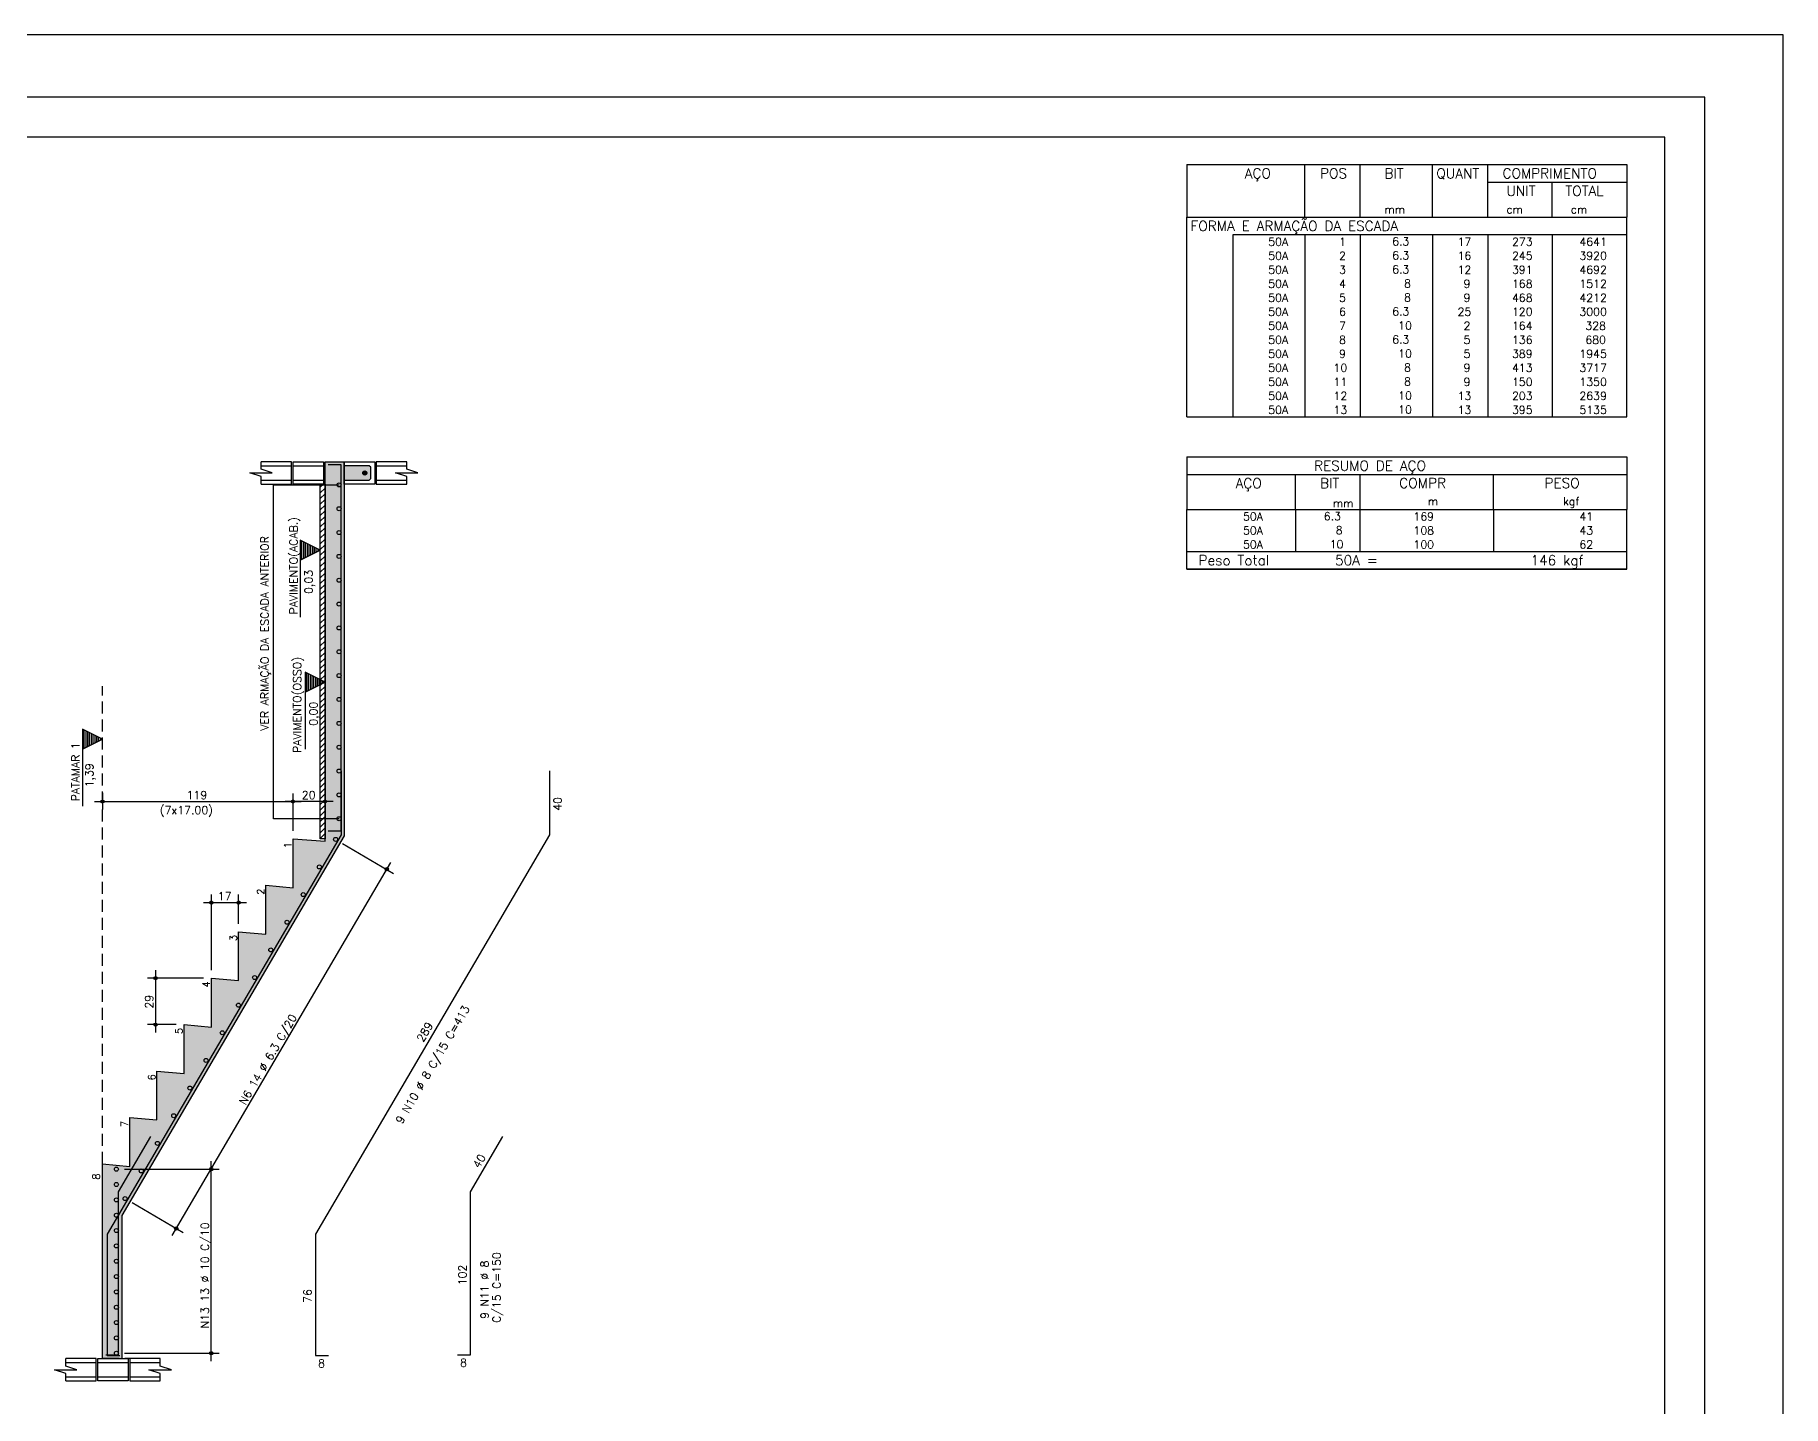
# Model space of a CAD drawing. Extents: x -1.9 to 86.1, y -1.6 to 61.
# Drawn here: x 42.37 to 86.05, y 26.71 to 60.95 of the extents above; entities that cross this region are included whole.
import ezdxf

# ---------------------------------------------------------------- set-up
doc = ezdxf.new("R2010")
doc.units = 0
doc.header["$MEASUREMENT"] = 0
doc.linetypes.add('ESTILO_TQS_0001', pattern=[0.45, 0.3, -0.15])
doc.linetypes.add('HIDDEN', pattern=[9.525, 6.35, -3.175])
doc.layers.get('Defpoints').update_dxf_attribs({"linetype": 'CONTINUOUS'})
for name, color, linetype in [('ARQ_FOLHA', 7, 'CONTINUOUS'), ('PENA_01', 1, 'CONTINUOUS'), ('PENA_02', 2, 'CONTINUOUS'), ('PENA_03', 3, 'CONTINUOUS'), ('PENA_04', 4, 'CONTINUOUS'), ('PENA_05', 5, 'CONTINUOUS'), ('PENA_10', 253, 'CONTINUOUS')]:
    doc.layers.add(name, color=color, linetype=linetype)
doc.styles.get("Standard").update_dxf_attribs({"font": 'ROMANS.SHX'})

msp = doc.modelspace()

# ---------------------------------------------------------------- linework, layer by layer
at = {"layer": 'ARQ_FOLHA', "color": 1}
for points in [[(0, 0), (84.1, 0), (84.1, 59.4), (0, 59.4)], [(2.5, 1), (83.1, 1), (83.1, 58.4), (2.5, 58.4)]]:
    msp.add_lwpolyline(points, close=True, dxfattribs=at)
at = {"layer": 'Defpoints', "color": 8, "linetype": 'HIDDEN', "ltscale": 100}
msp.add_lwpolyline([(-1.95, 60.95), (-1.95, -1.55), (86.05, -1.55), (86.05, 60.95)], close=True, dxfattribs=at)
at = {"layer": 'PENA_01', "linetype": 'ESTILO_TQS_0001'}
msp.add_line((44.06, 32.755), (44.06, 44.69), dxfattribs=at)
at = {"layer": 'PENA_01', "linetype": 'Continuous'}
for p, q in [((44.06, 42.023), (44.06, 41.608)), ((48.82, 41.075), (48.82, 42.008)), ((48.82, 41.075), (48.82, 42.008)), ((49.62, 41.724), (49.62, 42.008)), ((43.86, 41.808), (49.02, 41.808)), ((49.82, 41.808), (48.62, 41.808)), ((50.056, 40.761), (51.333, 40.013)), ((45.799, 30.969), (51.261, 40.286)), ((46.78, 37.595), (46.78, 39.483)), ((47.46, 38.755), (47.46, 39.483)), ((46.58, 39.283), (47.66, 39.283)), ((45.385, 37.595), (45.385, 36.035)), ((46.58, 37.395), (45.185, 37.395)), ((45.9, 36.235), (45.185, 36.235)), ((46.778, 27.829), (46.778, 32.825)), ((44.605, 32.625), (46.978, 32.625)), ((44.797, 31.789), (46.073, 31.041)), ((44.605, 28.029), (46.978, 28.029))]:
    msp.add_line(p, q, dxfattribs=at)
msp.add_lwpolyline([(44.476, 27.895), (44.06, 27.895), (44.06, 32.755), (44.74, 32.695), (44.74, 33.915), (45.42, 33.855), (45.42, 35.075), (46.1, 35.015), (46.1, 36.235), (46.78, 36.175), (46.78, 37.395), (47.46, 37.335), (47.46, 38.555), (48.14, 38.495), (48.14, 39.715), (48.82, 39.655), (48.82, 40.875), (49.62, 40.815), (49.62, 50.294), (50.1, 50.294), (50.1, 40.949), (44.54, 31.465), (44.54, 27.895)], dxfattribs=at)
at = {"layer": 'PENA_02', "linetype": 'Continuous'}
for p, q in [((71.151, 57.712), (71.151, 56.4)), ((71.151, 57.712), (82.151, 57.712)), ((74.101, 56.4), (74.101, 57.712)), ((75.481, 56.4), (75.481, 57.712)), ((77.291, 56.4), (77.291, 57.712)), ((78.671, 56.4), (78.671, 57.712)), ((82.151, 57.712), (82.151, 56.4)), ((78.671, 57.275), (82.151, 57.275)), ((80.281, 56.4), (80.281, 57.275)), ((71.151, 56.4), (82.151, 56.4)), ((71.151, 55.962), (71.151, 56.4)), ((71.151, 56.4), (82.151, 56.4)), ((82.151, 55.962), (82.151, 56.4)), ((71.151, 55.612), (71.151, 55.962)), ((82.151, 55.962), (72.301, 55.962)), ((72.301, 55.962), (72.301, 55.612)), ((74.101, 55.962), (74.101, 55.612)), ((75.481, 55.962), (75.481, 55.612)), ((77.291, 55.962), (77.291, 55.612)), ((78.671, 55.962), (78.671, 55.612)), ((80.281, 55.962), (80.281, 55.612)), ((82.151, 55.612), (82.151, 55.962)), ((71.151, 55.262), (71.151, 55.612)), ((72.301, 55.612), (72.301, 55.262)), ((74.101, 55.612), (74.101, 55.262)), ((75.481, 55.612), (75.481, 55.262)), ((77.291, 55.612), (77.291, 55.262)), ((78.671, 55.612), (78.671, 55.262)), ((80.281, 55.612), (80.281, 55.262)), ((82.151, 55.262), (82.151, 55.612)), ((71.151, 54.912), (71.151, 55.262)), ((72.301, 55.262), (72.301, 54.912)), ((74.101, 55.262), (74.101, 54.912)), ((75.481, 55.262), (75.481, 54.912)), ((77.291, 55.262), (77.291, 54.912)), ((78.671, 55.262), (78.671, 54.912)), ((80.281, 55.262), (80.281, 54.912)), ((82.151, 54.912), (82.151, 55.262)), ((71.151, 54.562), (71.151, 54.912)), ((72.301, 54.912), (72.301, 54.562)), ((74.101, 54.912), (74.101, 54.562)), ((75.481, 54.912), (75.481, 54.562)), ((77.291, 54.912), (77.291, 54.562)), ((78.671, 54.912), (78.671, 54.562)), ((80.281, 54.912), (80.281, 54.562)), ((82.151, 54.562), (82.151, 54.912)), ((71.151, 54.212), (71.151, 54.562)), ((71.151, 53.862), (71.151, 54.212)), ((72.301, 54.562), (72.301, 54.212)), ((72.301, 54.212), (72.301, 53.862)), ((74.101, 54.562), (74.101, 54.212)), ((74.101, 54.212), (74.101, 53.862)), ((75.481, 54.562), (75.481, 54.212)), ((75.481, 54.212), (75.481, 53.862)), ((77.291, 54.562), (77.291, 54.212)), ((77.291, 54.212), (77.291, 53.862)), ((78.671, 54.562), (78.671, 54.212)), ((78.671, 54.212), (78.671, 53.862)), ((80.281, 54.562), (80.281, 54.212)), ((80.281, 54.212), (80.281, 53.862)), ((82.151, 54.212), (82.151, 54.562)), ((82.151, 53.862), (82.151, 54.212)), ((71.151, 53.512), (71.151, 53.862)), ((72.301, 53.862), (72.301, 53.512)), ((74.101, 53.862), (74.101, 53.512)), ((75.481, 53.862), (75.481, 53.512)), ((77.291, 53.862), (77.291, 53.512)), ((78.671, 53.862), (78.671, 53.512)), ((80.281, 53.862), (80.281, 53.512)), ((82.151, 53.512), (82.151, 53.862)), ((71.151, 53.162), (71.151, 53.512)), ((72.301, 53.512), (72.301, 53.162)), ((74.101, 53.512), (74.101, 53.162)), ((75.481, 53.512), (75.481, 53.162)), ((77.291, 53.512), (77.291, 53.162)), ((78.671, 53.512), (78.671, 53.162)), ((80.281, 53.512), (80.281, 53.162)), ((82.151, 53.162), (82.151, 53.512)), ((71.151, 52.812), (71.151, 53.162)), ((72.301, 53.162), (72.301, 52.812)), ((74.101, 53.162), (74.101, 52.812)), ((75.481, 53.162), (75.481, 52.812)), ((77.291, 53.162), (77.291, 52.812)), ((78.671, 53.162), (78.671, 52.812)), ((80.281, 53.162), (80.281, 52.812)), ((82.151, 52.812), (82.151, 53.162)), ((71.151, 52.462), (71.151, 52.812)), ((71.151, 52.112), (71.151, 52.462)), ((72.301, 52.812), (72.301, 52.462)), ((72.301, 52.462), (72.301, 52.112)), ((74.101, 52.812), (74.101, 52.462)), ((74.101, 52.462), (74.101, 52.112)), ((75.481, 52.812), (75.481, 52.462)), ((75.481, 52.462), (75.481, 52.112)), ((77.291, 52.812), (77.291, 52.462)), ((77.291, 52.462), (77.291, 52.112)), ((78.671, 52.812), (78.671, 52.462)), ((78.671, 52.462), (78.671, 52.112)), ((80.281, 52.812), (80.281, 52.462)), ((80.281, 52.462), (80.281, 52.112)), ((82.151, 52.462), (82.151, 52.812)), ((82.151, 52.112), (82.151, 52.462)), ((71.151, 51.762), (71.151, 52.112)), ((72.301, 52.112), (72.301, 51.762)), ((74.101, 52.112), (74.101, 51.762)), ((75.481, 52.112), (75.481, 51.762)), ((77.291, 52.112), (77.291, 51.762)), ((78.671, 52.112), (78.671, 51.762)), ((80.281, 52.112), (80.281, 51.762)), ((82.151, 51.762), (82.151, 52.112)), ((71.151, 51.412), (71.151, 51.762)), ((72.301, 51.762), (72.301, 51.412)), ((74.101, 51.762), (74.101, 51.412)), ((75.481, 51.762), (75.481, 51.412)), ((77.291, 51.762), (77.291, 51.412)), ((78.671, 51.762), (78.671, 51.412)), ((80.281, 51.762), (80.281, 51.412)), ((82.151, 51.412), (82.151, 51.762)), ((71.151, 51.412), (82.151, 51.412)), ((71.151, 50.412), (71.151, 49.1)), ((71.151, 50.412), (82.151, 50.412)), ((82.151, 50.412), (82.151, 49.1)), ((71.151, 49.975), (82.151, 49.975)), ((73.871, 49.1), (73.871, 49.975)), ((75.481, 49.1), (75.481, 49.975)), ((78.816, 49.1), (78.816, 49.975)), ((71.151, 49.1), (82.151, 49.1)), ((71.151, 48.75), (71.151, 49.1)), ((73.871, 49.1), (73.871, 48.75)), ((75.481, 48.75), (75.481, 49.1)), ((78.816, 49.1), (78.816, 48.75)), ((82.151, 48.75), (82.151, 49.1)), ((71.151, 48.4), (71.151, 48.75)), ((73.871, 48.75), (73.871, 48.4)), ((75.481, 48.4), (75.481, 48.75)), ((78.816, 48.75), (78.816, 48.4)), ((82.151, 48.4), (82.151, 48.75)), ((71.151, 48.05), (71.151, 48.4)), ((71.151, 48.05), (82.151, 48.05)), ((71.151, 47.612), (71.151, 48.05)), ((71.151, 48.05), (82.151, 48.05)), ((73.871, 48.4), (73.871, 48.05)), ((75.481, 48.05), (75.481, 48.4)), ((78.816, 48.4), (78.816, 48.05)), ((82.151, 48.05), (82.151, 48.4)), ((82.151, 47.612), (82.151, 48.05)), ((82.151, 47.612), (71.151, 47.612)), ((71.151, 47.612), (82.151, 47.612))]:
    msp.add_line(p, q, dxfattribs=at)
for points in [[(48.02, 49.734), (48.02, 49.92), (47.74, 50.014), (48.3, 50.014), (48.02, 50.107), (48.02, 50.294)], [(51.66, 49.734), (51.66, 49.92), (51.38, 50.014), (51.94, 50.014), (51.66, 50.107), (51.66, 50.294)], [(43.14, 27.335), (43.14, 27.522), (42.86, 27.615), (43.42, 27.615), (43.14, 27.708), (43.14, 27.895)], [(45.5, 27.335), (45.5, 27.522), (45.22, 27.615), (45.78, 27.615), (45.5, 27.708), (45.5, 27.895)]]:
    msp.add_lwpolyline(points, dxfattribs=at)
for centre, radius in [((44.06, 41.808), 0.04), ((44.06, 41.808), 0.02), ((48.82, 41.808), 0.04), ((48.82, 41.808), 0.04), ((48.82, 41.808), 0.02), ((48.82, 41.808), 0.02), ((49.62, 41.808), 0.04), ((49.62, 41.808), 0.02), ((51.16, 40.114), 0.0416), ((51.16, 40.114), 0.0208), ((46.78, 39.283), 0.04), ((47.46, 39.283), 0.04), ((46.78, 39.283), 0.02), ((47.46, 39.283), 0.02), ((45.385, 37.395), 0.04), ((45.385, 37.395), 0.02), ((45.385, 36.235), 0.04), ((45.385, 36.235), 0.02), ((46.778, 32.625), 0.0416), ((46.778, 32.625), 0.0208), ((45.901, 31.142), 0.0416), ((45.901, 31.142), 0.0208), ((46.778, 28.029), 0.0416), ((46.778, 28.029), 0.0208)]:
    msp.add_circle(centre, radius, dxfattribs=at)
at = {"layer": 'PENA_03', "linetype": 'Continuous'}
for p, q in [((48.78, 50.294), (48.02, 50.294)), ((48.78, 49.734), (48.78, 50.294)), ((51.66, 50.294), (50.9, 50.294)), ((50.9, 50.294), (50.9, 49.734)), ((48.02, 50.194), (48.78, 50.194)), ((48.02, 49.834), (48.78, 49.834)), ((48.82, 50.194), (49.58, 50.194)), ((48.82, 49.834), (49.58, 49.834)), ((50.9, 50.194), (51.66, 50.194)), ((50.9, 49.834), (51.66, 49.834)), ((48.02, 49.734), (48.78, 49.734)), ((48.335, 41.377), (48.335, 49.715)), ((48.335, 49.715), (49.97, 49.715)), ((49.5, 49.654), (49.579, 49.734)), ((49.5, 49.513), (49.62, 49.633)), ((49.5, 49.372), (49.62, 49.492)), ((50.9, 49.734), (51.66, 49.734)), ((49.5, 49.23), (49.62, 49.35)), ((49.5, 49.089), (49.62, 49.209)), ((49.5, 48.947), (49.62, 49.067)), ((49.5, 48.806), (49.62, 48.926)), ((49.5, 48.665), (49.62, 48.785)), ((49.5, 48.523), (49.62, 48.643)), ((49.5, 48.382), (49.62, 48.502)), ((49, 48.33), (49, 46.41)), ((49.5, 48.08), (49, 48.33)), ((49.5, 48.08), (49, 47.83)), ((49.044, 47.853), (49.044, 48.308)), ((49.089, 47.875), (49.089, 48.286)), ((49.134, 47.897), (49.134, 48.264)), ((49.178, 47.92), (49.178, 48.241)), ((49.223, 47.942), (49.223, 48.219)), ((49.267, 47.964), (49.267, 48.197)), ((49.312, 47.987), (49.312, 48.174)), ((49.356, 48.009), (49.356, 48.152)), ((49.401, 48.031), (49.401, 48.13)), ((49.446, 48.053), (49.446, 48.108)), ((49.5, 48.24), (49.62, 48.36)), ((49.5, 48.099), (49.62, 48.219)), ((49.5, 47.957), (49.62, 48.077)), ((49.5, 47.816), (49.62, 47.936)), ((49.5, 47.675), (49.62, 47.795)), ((49.5, 47.533), (49.62, 47.653)), ((49.5, 47.392), (49.62, 47.512)), ((49.5, 47.25), (49.62, 47.37)), ((49.5, 47.109), (49.62, 47.229)), ((49.5, 46.967), (49.62, 47.087)), ((49.5, 46.826), (49.62, 46.946)), ((49.5, 46.685), (49.62, 46.805)), ((49.5, 46.543), (49.62, 46.663)), ((49.5, 46.402), (49.62, 46.522)), ((49.5, 46.26), (49.62, 46.38)), ((49.5, 46.119), (49.62, 46.239)), ((49.5, 45.978), (49.62, 46.098)), ((49.5, 45.836), (49.62, 45.956)), ((49.5, 45.695), (49.62, 45.815)), ((49.5, 45.553), (49.62, 45.673)), ((49.5, 45.412), (49.62, 45.532)), ((49.12, 45.038), (49.12, 43.118)), ((49.62, 44.788), (49.12, 45.038)), ((49.164, 44.561), (49.164, 45.016)), ((49.209, 44.583), (49.209, 44.994)), ((49.5, 45.27), (49.62, 45.39)), ((49.5, 45.129), (49.62, 45.249)), ((49.5, 44.988), (49.62, 45.108)), ((49.62, 44.788), (49.12, 44.538)), ((49.254, 44.605), (49.254, 44.971)), ((49.298, 44.628), (49.298, 44.949)), ((49.343, 44.65), (49.343, 44.927)), ((49.387, 44.672), (49.387, 44.905)), ((49.432, 44.694), (49.432, 44.882)), ((49.476, 44.717), (49.476, 44.86)), ((49.5, 44.846), (49.62, 44.966)), ((49.5, 44.705), (49.62, 44.825)), ((49.5, 44.563), (49.62, 44.683)), ((49.521, 44.739), (49.521, 44.838)), ((49.566, 44.761), (49.566, 44.815)), ((49.5, 44.422), (49.62, 44.542)), ((49.5, 44.28), (49.62, 44.4)), ((49.5, 44.139), (49.62, 44.259)), ((49.5, 43.998), (49.62, 44.118)), ((49.5, 43.856), (49.62, 43.976)), ((49.5, 43.715), (49.62, 43.835)), ((49.5, 43.573), (49.62, 43.693)), ((43.56, 43.612), (43.56, 41.692)), ((44.06, 43.362), (43.56, 43.612)), ((44.06, 43.362), (43.56, 43.112)), ((43.604, 43.134), (43.604, 43.59)), ((43.649, 43.157), (43.649, 43.568)), ((43.694, 43.179), (43.694, 43.545)), ((43.738, 43.201), (43.738, 43.523)), ((43.783, 43.224), (43.783, 43.501)), ((43.827, 43.246), (43.827, 43.478)), ((43.872, 43.268), (43.872, 43.456)), ((43.916, 43.291), (43.916, 43.434)), ((43.961, 43.313), (43.961, 43.412)), ((44.006, 43.335), (44.006, 43.389)), ((49.5, 43.432), (49.62, 43.552)), ((49.5, 43.291), (49.62, 43.411)), ((49.5, 43.149), (49.62, 43.269)), ((49.5, 43.008), (49.62, 43.128)), ((49.5, 42.866), (49.62, 42.986)), ((49.5, 42.725), (49.62, 42.845)), ((49.5, 42.583), (49.62, 42.703)), ((49.5, 42.442), (49.62, 42.562)), ((49.5, 42.301), (49.62, 42.421)), ((49.5, 42.159), (49.62, 42.279)), ((49.5, 42.018), (49.62, 42.138)), ((49.5, 41.876), (49.62, 41.996)), ((49.5, 41.735), (49.62, 41.855)), ((49.5, 41.593), (49.62, 41.713)), ((49.5, 41.452), (49.62, 41.572)), ((49.97, 41.377), (48.335, 41.377)), ((49.5, 41.311), (49.62, 41.431)), ((49.5, 41.169), (49.62, 41.289)), ((49.5, 41.028), (49.62, 41.148)), ((49.5, 40.886), (49.62, 41.006)), ((43.9, 27.895), (43.14, 27.895)), ((43.14, 27.795), (43.9, 27.795)), ((43.9, 27.335), (43.9, 27.895)), ((43.94, 27.795), (44.7, 27.795)), ((45.38, 27.894), (44.62, 27.894)), ((45.5, 27.895), (44.74, 27.895)), ((44.74, 27.895), (44.74, 27.335)), ((44.74, 27.795), (45.5, 27.795)), ((43.14, 27.435), (43.9, 27.435)), ((43.14, 27.335), (43.9, 27.335)), ((43.94, 27.435), (44.7, 27.435)), ((44.74, 27.435), (45.5, 27.435)), ((44.74, 27.335), (45.5, 27.335))]:
    msp.add_line(p, q, dxfattribs=at)
for points in [[(49.58, 50.294), (49.58, 49.734), (48.82, 49.734), (48.82, 50.294), (49.58, 50.294)], [(50.86, 50.294), (50.86, 49.734), (50.1, 49.734), (50.1, 50.294), (50.86, 50.294)], [(50.1, 49.834), (50.72, 49.834), (50.76, 49.874), (50.76, 50.154), (50.72, 50.194), (50.1, 50.194)], [(50.613, 49.961), (50.603, 49.962), (50.593, 49.966), (50.584, 49.971), (50.576, 49.978), (50.57, 49.986), (50.566, 49.996), (50.564, 50.006), (50.564, 50.016), (50.566, 50.027), (50.57, 50.036), (50.576, 50.045), (50.584, 50.052), (50.593, 50.057), (50.603, 50.06), (50.613, 50.061), (50.624, 50.06), (50.634, 50.057), (50.643, 50.052), (50.65, 50.045), (50.657, 50.036), (50.661, 50.027), (50.663, 50.016), (50.663, 50.006), (50.661, 49.996), (50.657, 49.986), (50.65, 49.978), (50.643, 49.971), (50.634, 49.966), (50.624, 49.962), (50.613, 49.961)], [(49.62, 40.875), (49.5, 40.875), (49.5, 49.734), (49.62, 49.734), (49.62, 40.875)], [(49, 47.83), (49.5, 48.08), (49, 48.33), (49, 47.83)], [(49.12, 44.538), (49.62, 44.788), (49.12, 45.038), (49.12, 44.538)], [(43.56, 43.112), (44.06, 43.362), (43.56, 43.612), (43.56, 43.112)], [(44.7, 27.895), (44.7, 27.335), (43.94, 27.335), (43.94, 27.895), (44.7, 27.895)]]:
    msp.add_lwpolyline(points, dxfattribs=at)
for centre in [(50.613, 50.011), (49.97, 49.715), (49.97, 49.119), (49.97, 48.524), (49.97, 47.928), (49.97, 47.333), (49.97, 46.737), (49.97, 46.141), (49.97, 45.546), (49.97, 44.95), (49.97, 44.355), (49.97, 43.759), (49.97, 43.163), (49.97, 42.568), (49.97, 41.972), (49.97, 41.377), (49.884, 40.862), (49.479, 40.172), (49.075, 39.482), (48.67, 38.792), (48.265, 38.101), (47.861, 37.411), (47.456, 36.721), (47.052, 36.031), (46.647, 35.341), (46.242, 34.651), (45.838, 33.961), (45.433, 33.27), (44.405, 32.625), (45.029, 32.58), (44.405, 32.242), (44.405, 31.859), (44.624, 31.89), (44.405, 31.475), (44.405, 31.093), (44.405, 30.709), (44.405, 30.327), (44.405, 29.943), (44.405, 29.561), (44.405, 29.176), (44.405, 28.795), (44.405, 28.41), (44.405, 28.029)]:
    msp.add_circle(centre, 0.05, dxfattribs=at)
for points in [[(50.613, 49.961), (50.564, 50.016), (50.566, 50.027)], [(50.613, 49.961), (50.564, 50.006), (50.564, 50.016)], [(50.613, 49.961), (50.566, 49.996), (50.564, 50.006)], [(50.613, 49.961), (50.566, 50.027), (50.57, 50.036)], [(50.613, 49.961), (50.57, 49.986), (50.566, 49.996)], [(50.613, 49.961), (50.57, 50.036), (50.576, 50.045)], [(50.613, 49.961), (50.576, 49.978), (50.57, 49.986)], [(50.613, 49.961), (50.576, 50.045), (50.584, 50.052)], [(50.613, 49.961), (50.584, 49.971), (50.576, 49.978)], [(50.613, 49.961), (50.584, 50.052), (50.593, 50.057)], [(50.613, 49.961), (50.593, 49.966), (50.584, 49.971)], [(50.613, 49.961), (50.593, 50.057), (50.603, 50.06)], [(50.613, 49.961), (50.603, 49.962), (50.593, 49.966)], [(50.613, 49.961), (50.603, 50.06), (50.613, 50.061)], [(50.613, 49.961), (50.613, 50.061), (50.624, 50.06)], [(50.613, 49.961), (50.624, 50.06), (50.634, 50.057)], [(50.613, 49.961), (50.634, 50.057), (50.643, 50.052)], [(50.613, 49.961), (50.643, 50.052), (50.65, 50.045)], [(50.613, 49.961), (50.65, 50.045), (50.657, 50.036)], [(50.613, 49.961), (50.657, 50.036), (50.661, 50.027)], [(50.613, 49.961), (50.661, 50.027), (50.663, 50.016)], [(50.613, 49.961), (50.663, 50.016), (50.663, 50.006)], [(50.613, 49.961), (50.663, 50.006), (50.661, 49.996)], [(50.613, 49.961), (50.661, 49.996), (50.657, 49.986)], [(50.613, 49.961), (50.657, 49.986), (50.65, 49.978)], [(50.613, 49.961), (50.65, 49.978), (50.643, 49.971)], [(50.613, 49.961), (50.643, 49.971), (50.634, 49.966)], [(50.613, 49.961), (50.634, 49.966), (50.624, 49.962)], [(50.613, 49.961), (50.624, 49.962), (50.613, 49.961)]]:
    msp.add_solid(points, dxfattribs=at)
at = {"layer": 'PENA_05', "linetype": 'Continuous'}
for p, q in [((50.02, 50.214), (49.7, 50.214)), ((50.02, 41.073), (50.02, 50.214)), ((50.02, 42.576), (50.02, 40.976)), ((55.232, 42.576), (55.232, 40.976)), ((49.7, 41.073), (50.02, 41.073)), ((50.02, 40.976), (44.172, 31)), ((55.232, 40.976), (49.384, 31)), ((44.46, 32.06), (45.269, 33.441)), ((53.253, 32.06), (54.062, 33.441)), ((44.46, 27.991), (44.46, 32.06)), ((53.253, 27.991), (53.253, 32.06)), ((44.172, 31), (44.172, 27.975)), ((49.384, 31), (49.384, 27.975)), ((44.14, 27.991), (44.46, 27.991)), ((44.172, 27.975), (44.492, 27.975)), ((49.384, 27.975), (49.704, 27.975)), ((52.933, 27.991), (53.253, 27.991))]:
    msp.add_line(p, q, dxfattribs=at)
at = {"layer": 'PENA_10', "linetype": 'Continuous'}
for points in [[(50.1, 40.949), (49.62, 40.815), (49.62, 50.294)], [(50.1, 40.949), (49.62, 50.294), (50.1, 50.294)], [(50.1, 50.194), (50.1, 49.834), (50.72, 49.834)], [(50.1, 50.194), (50.72, 49.834), (50.76, 49.874)], [(50.1, 50.194), (50.76, 49.874), (50.76, 50.154)], [(50.1, 50.194), (50.76, 50.154), (50.72, 50.194)], [(50.1, 50.194), (50.72, 50.194), (50.1, 50.194)], [(44.54, 31.465), (44.74, 32.695), (50.1, 40.949)], [(50.1, 40.949), (44.74, 32.695), (45.42, 33.855)], [(50.1, 40.949), (45.42, 33.855), (46.1, 35.015)], [(50.1, 40.949), (46.1, 35.015), (46.78, 36.175)], [(50.1, 40.949), (46.78, 36.175), (47.46, 37.335)], [(50.1, 40.949), (47.46, 37.335), (48.14, 38.495)], [(50.1, 40.949), (48.14, 38.495), (48.82, 39.655)], [(50.1, 40.949), (48.82, 39.655), (49.62, 40.815)], [(49.62, 40.815), (48.82, 39.655), (48.82, 40.875)], [(48.82, 39.655), (48.14, 38.495), (48.14, 39.715)], [(48.14, 38.495), (47.46, 37.335), (47.46, 38.555)], [(47.46, 37.335), (46.78, 36.175), (46.78, 37.395)], [(46.78, 36.175), (46.1, 35.015), (46.1, 36.235)], [(46.1, 35.015), (45.42, 33.855), (45.42, 35.075)], [(45.42, 33.855), (44.74, 32.695), (44.74, 33.915)], [(44.54, 31.465), (44.06, 27.895), (44.06, 32.755)], [(44.54, 31.465), (44.06, 32.755), (44.74, 32.695)], [(44.54, 31.465), (44.54, 27.895), (44.06, 27.895)]]:
    msp.add_solid(points, dxfattribs=at)

# ---------------------------------------------------------------- texts
at = {"layer": 'PENA_02', "linetype": 'Continuous'}
for s, height, p in [('AÇO', 0.25, (72.601, 57.369)), ('POS', 0.25, (74.481, 57.369)), ('BIT', 0.25, (76.091, 57.369)), ('QUANT', 0.25, (77.388, 57.369)), ('COMPRIMENTO', 0.25, (79.041, 57.369)), ('UNIT', 0.25, (79.138, 56.931)), ('TOTAL', 0.25, (80.611, 56.931)), ('FORMA E ARMAÇÃO DA ESCADA ', 0.25, (71.247, 56.056)), ('mm', 0.2, (76.091, 56.494)), ('cm', 0.2, (79.138, 56.494)), ('cm', 0.2, (80.748, 56.494)), ('     50A', 0.2, (72.441, 55.687)), ('     50A', 0.2, (72.441, 55.337)), ('  2', 0.2, (74.681, 55.337)), ('  1', 0.2, (74.681, 55.687)), ('    6.3', 0.2, (75.688, 55.694)), ('    6.3', 0.2, (75.688, 55.344)), ('   17', 0.2, (77.471, 55.687)), ('   16', 0.2, (77.471, 55.337)), ('    273', 0.2, (78.681, 55.687)), ('    245', 0.2, (78.681, 55.337)), ('   4641', 0.2, (80.515, 55.687)), ('   3920', 0.2, (80.515, 55.337)), ('     50A', 0.2, (72.441, 54.987)), ('  3', 0.2, (74.681, 54.987)), ('    6.3', 0.2, (75.688, 54.994)), ('   12', 0.2, (77.471, 54.987)), ('    391', 0.2, (78.681, 54.987)), ('   4692', 0.2, (80.515, 54.987)), ('     50A', 0.2, (72.441, 54.637)), ('  4', 0.2, (74.681, 54.637)), ('      8', 0.2, (75.688, 54.644)), ('    9', 0.2, (77.471, 54.637)), ('    168', 0.2, (78.681, 54.637)), ('   1512', 0.2, (80.515, 54.637)), ('     50A', 0.2, (72.441, 54.287)), ('  5', 0.2, (74.681, 54.287)), ('      8', 0.2, (75.688, 54.294)), ('    9', 0.2, (77.471, 54.287)), ('    468', 0.2, (78.681, 54.287)), ('   4212', 0.2, (80.515, 54.287)), ('     50A', 0.2, (72.441, 53.937)), ('     50A', 0.2, (72.441, 53.587)), ('  7', 0.2, (74.681, 53.587)), ('  6', 0.2, (74.681, 53.937)), ('    6.3', 0.2, (75.688, 53.944)), ('     10', 0.2, (75.688, 53.594)), ('   25', 0.2, (77.471, 53.937)), ('    2', 0.2, (77.471, 53.587)), ('    120', 0.2, (78.681, 53.937)), ('    164', 0.2, (78.681, 53.587)), ('   3000', 0.2, (80.515, 53.937)), ('    328', 0.2, (80.515, 53.587)), ('     50A', 0.2, (72.441, 53.237)), ('  8', 0.2, (74.681, 53.237)), ('    6.3', 0.2, (75.688, 53.244)), ('    5', 0.2, (77.471, 53.237)), ('    136', 0.2, (78.681, 53.237)), ('    680', 0.2, (80.515, 53.237)), ('     50A', 0.2, (72.441, 52.887)), ('  9', 0.2, (74.681, 52.887)), ('     10', 0.2, (75.688, 52.894)), ('    5', 0.2, (77.471, 52.887)), ('    389', 0.2, (78.681, 52.887)), ('   1945', 0.2, (80.515, 52.887)), ('     50A', 0.2, (72.441, 52.537)), (' 10', 0.2, (74.681, 52.537)), ('      8', 0.2, (75.688, 52.544)), ('    9', 0.2, (77.471, 52.537)), ('    413', 0.2, (78.681, 52.537)), ('   3717', 0.2, (80.515, 52.537)), ('     50A', 0.2, (72.441, 52.187)), ('     50A', 0.2, (72.441, 51.837)), (' 11', 0.2, (74.681, 52.187)), (' 12', 0.2, (74.681, 51.837)), ('     10', 0.2, (75.688, 51.844)), ('      8', 0.2, (75.688, 52.194)), ('   13', 0.2, (77.471, 51.837)), ('    9', 0.2, (77.471, 52.187)), ('    203', 0.2, (78.681, 51.837)), ('    150', 0.2, (78.681, 52.187)), ('   2639', 0.2, (80.515, 51.837)), ('   1350', 0.2, (80.515, 52.187)), ('     50A', 0.2, (72.441, 51.487)), (' 13', 0.2, (74.681, 51.487)), ('     10', 0.2, (75.688, 51.494)), ('   13', 0.2, (77.471, 51.487)), ('    395', 0.2, (78.681, 51.487)), ('   5135', 0.2, (80.515, 51.487)), ('RESUMO DE AÇO', 0.25, (74.332, 50.069)), ('AÇO', 0.25, (72.371, 49.631)), ('BIT', 0.25, (74.481, 49.631)), ('COMPR', 0.25, (76.46, 49.635)), ('PESO', 0.25, (80.089, 49.635)), ('kgf', 0.2, (80.552, 49.204)), ('     50A', 0.2, (71.811, 48.825)), ('    6.3', 0.2, (73.978, 48.831)), ('mm', 0.2, (74.802, 49.157)), ('    169', 0.2, (76.219, 48.825)), ('m', 0.2, (77.174, 49.204)), ('      41', 0.2, (80.067, 48.825)), ('     50A', 0.2, (71.811, 48.475)), ('      8', 0.2, (73.978, 48.481)), ('    108', 0.2, (76.219, 48.475)), ('      43', 0.2, (80.067, 48.475)), ('     50A', 0.2, (71.811, 48.125)), ('     10', 0.2, (73.978, 48.131)), ('    100', 0.2, (76.219, 48.125)), ('      62', 0.2, (80.067, 48.125)), ('Peso Total        50A =', 0.25, (71.444, 47.706)), ('     146 kgf', 0.25, (78.808, 47.706))]:
    msp.add_text(s, height=height, dxfattribs=at).set_placement(p)
at = {"layer": 'PENA_03', "linetype": 'Continuous'}
for s, height, rotation, p in [('VER ARMAÇÃO DA ESCADA ANTERIOR', 0.2, 90, (48.211, 43.574)), ('40', 0.2, 90, (55.532, 41.576)), ('1', 0.18, 90, (48.78, 40.64)), ('2', 0.18, 90, (48.1, 39.48)), ('3', 0.18, 90, (47.42, 38.32)), ('4', 0.18, 90, (46.74, 37.16)), ('29', 0.2, 90, (45.325, 36.635)), ('9 N10 %%c 8 C/15 C=413', 0.2, 59.6199, (51.546, 33.738)), ('N6 14 %%c 6.3 C/20', 0.2, 59.62, (47.629, 34.209)), ('289', 0.2, 59.6209, (52.07, 35.779)), ('5', 0.18, 90, (46.06, 36)), ('6', 0.18, 90, (45.38, 34.84)), ('7', 0.18, 90, (44.7, 33.68)), ('40', 0.2, 59.6209, (53.47, 32.629)), ('8', 0.18, 90, (43.992, 32.364)), ('N13 13 %%c 10 C/10', 0.2, 90, (46.718, 28.647)), ('102', 0.2, 90, (53.153, 29.726)), ('9 N11 %%c 8', 0.2, 90, (53.708, 28.884)), ('C/15 C=150', 0.2, 90, (54.008, 28.784)), ('76', 0.2, 90, (49.284, 29.287))]:
    msp.add_text(s, height=height, rotation=rotation, dxfattribs=at).set_placement(p)
for s, p in [('119', (46.16, 41.868)), ('20', (49.04, 41.868)), ('(7x17.00)', (45.491, 41.493)), ('17', (46.94, 39.343)), ('8', (49.444, 27.675)), ('8', (52.993, 27.691))]:
    msp.add_text(s, height=0.2, dxfattribs=at).set_placement(p)
at = {"layer": 'PENA_04', "linetype": 'Continuous'}
for s, p in [('PAVIMENTO(ACAB.)', (48.934, 46.477)), ('0,03', (49.31, 46.99)), ('PAVIMENTO(OSSO)', (49.023, 43.019)), ('0,00', (49.43, 43.698)), ('PATAMAR 1', (43.485, 41.812)), ('1,39', (43.831, 42.162))]:
    msp.add_text(s, height=0.2, rotation=90, dxfattribs=at).set_placement(p)

doc.saveas('drawing.dxf')
